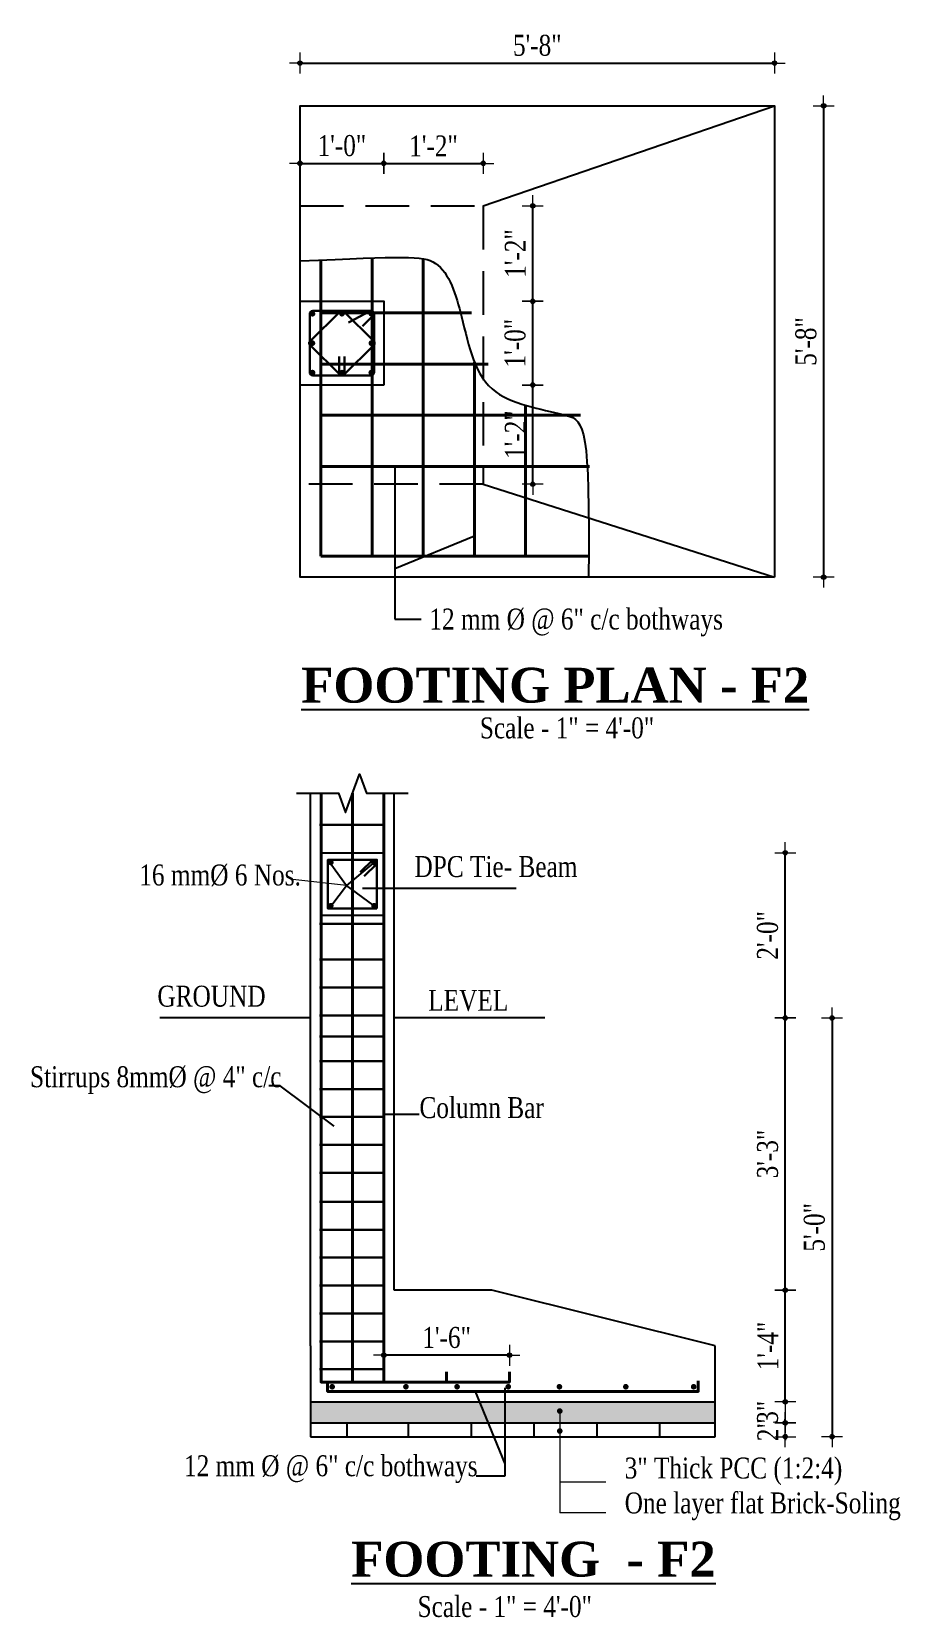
# Model space of a CAD drawing. Header units: feet. Extents: x 4160 to 31260, y -20219 to -1382.
# Drawn here: x 7708.6 to 7957.6, y -3001.9 to -2547.6 of the extents above; entities that cross this region are included whole.
import ezdxf

# ---------------------------------------------------------------- set-up
doc = ezdxf.new("R2010")
doc.units = ezdxf.units.FT
doc.header["$LTSCALE"] = 50
doc.header["$MEASUREMENT"] = 0
doc.header["$PDMODE"] = 34
doc.linetypes.add('DASHED2', pattern=[0.375, 0.25, -0.125])
for name, color, linetype, lineweight in [('BAR', 7, 'Continuous', 40), ('DIMENSION', 142, 'Continuous', 13), ('STIRRUP', 10, 'Continuous', 30)]:
    doc.layers.add(name, color=color, linetype=linetype, lineweight=lineweight)
doc.layers.add('Text', color=7, linetype='Continuous')
doc.styles.add('1.8 str', font='times.ttf', dxfattribs={"width": 0.8, "height": 6})
doc.styles.add('TITLE', font='times.ttf', dxfattribs={"height": 11})
doc.dimstyles.new('1.4', dxfattribs={"dimscale": 0, "dimtxt": 6, "dimasz": 0.5, "dimexe": 2, "dimexo": 9, "dimgap": 2, "dimtad": 1, "dimdec": 0, "dimlfac": 0.5, "dimzin": 3, "dimdsep": 46, "dimlunit": 4, "dimtxsty": '1.8 str', "dimblk": 'DIM', "dimcen": 3, "dimdle": 3, "dimse1": 1, "dimse2": 1, "dimclrd": 256, "dimclre": 256, "dimclrt": 7, "dimadec": 1, "dimazin": 2, "dimtfac": 1, "dimtdec": 0, "dimtix": 1, "dimtofl": 0, "dimtmove": 2, "dimatfit": 3, "dimldrblk": 'arrow', "dimfxl": 2, "dimfrac": 2, "dimtolj": 2, "dimtzin": 0, "dimarcsym": 0})

# ---------------------------------------------------------------- blocks, each defined once
blk = doc.blocks.new('DIM')
at = {"layer": 'DIMENSION'}
h = blk.add_hatch(color=256, dxfattribs=at)
h.paths.add_polyline_path([(0, 1.28), (0, 0), (1.28, 0, 0.414214)])
h.paths.add_polyline_path([(1.28, 0), (0, 0), (0, -1.28, 0.414214)])
h.paths.add_polyline_path([(0, 0), (-1.28, 0, 0.414214), (0, -1.28)])
h.paths.add_polyline_path([(0, 1.28, 0.414214), (-1.28, 0), (0, 0)])
for p, q in [((-6, 0), (6, 0)), ((0, 6), (0, -6))]:
    blk.add_line(p, q, dxfattribs=at)
blk.add_circle((0, 0), 1.28, dxfattribs=at)
blk = doc.blocks.new('*D180')
at = {"layer": 'Defpoints', "color": 0, "ltscale": 10, "transparency": 16777216}
for p in [(7902.35, -2946.2), (7924.6, -2946.2), (7902.35, -2950.2)]:
    blk.add_point(p, dxfattribs=at)
at = {"layer": 'DIMENSION', "lineweight": -2, "ltscale": 10, "transparency": 16777216}
for p, q in [((7924.6, -2945.7), (7924.6, -2945.2)), ((7924.6, -2950.7), (7924.6, -2951.2))]:
    blk.add_line(p, q, dxfattribs=at)
at = {"layer": 'DIMENSION', "lineweight": -2, "ltscale": 10, "transparency": 16777216, "xscale": 0.5, "yscale": 0.5, "zscale": 0.5}
for p, rotation in [((7924.6, -2946.2), 270), ((7924.6, -2950.2), 90)]:
    blk.add_blockref('DIM', p, dxfattribs=dict(at, rotation=rotation))
at = {"layer": 'DIMENSION', "color": 7, "ltscale": 10, "transparency": 16777216, "insert": (7919.6, -2948.2), "char_height": 6, "attachment_point": 5, "rotation": 90, "style": '1.8 str'}
blk.add_mtext('\\A2;2"', dxfattribs=at)
blk = doc.blocks.new('arrow')
at = {"layer": 'DIMENSION'}
blk.add_lwpolyline([(1.21, 0, 0, 2.1, 0), (-2.29, 0, 0, 0, 0), (1.21, 0, 0, 0, 0)], format="xyseb", dxfattribs=at)
blk = doc.blocks.new('*D181')
at = {"layer": 'Defpoints', "color": 0, "ltscale": 10, "transparency": 16777216}
for p in [(7902.35, -2940.2), (7924.6, -2940.2), (7902.35, -2946.2)]:
    blk.add_point(p, dxfattribs=at)
at = {"layer": 'DIMENSION', "lineweight": -2, "ltscale": 10, "transparency": 16777216}
for p, q in [((7924.6, -2939.7), (7924.6, -2939.2)), ((7924.6, -2946.7), (7924.6, -2947.2))]:
    blk.add_line(p, q, dxfattribs=at)
at = {"layer": 'DIMENSION', "lineweight": -2, "ltscale": 10, "transparency": 16777216, "xscale": 0.5, "yscale": 0.5, "zscale": 0.5}
for p, rotation in [((7924.6, -2940.2), 270), ((7924.6, -2946.2), 90)]:
    blk.add_blockref('DIM', p, dxfattribs=dict(at, rotation=rotation))
at = {"layer": 'DIMENSION', "color": 7, "ltscale": 10, "transparency": 16777216, "insert": (7919.54, -2943.2), "char_height": 6, "attachment_point": 5, "rotation": 90, "style": '1.8 str'}
blk.add_mtext('\\A2;3"', dxfattribs=at)
blk = doc.blocks.new('*D182')
at = {"layer": 'Defpoints', "color": 0, "ltscale": 10, "transparency": 16777216}
for p in [(7905.52, -2830.2), (7924.6, -2830.2), (7840.55, -2908.2)]:
    blk.add_point(p, dxfattribs=at)
at = {"layer": 'DIMENSION', "lineweight": -2, "ltscale": 10, "transparency": 16777216}
blk.add_line((7924.6, -2907.7), (7924.6, -2830.7), dxfattribs=at)
at = {"layer": 'DIMENSION', "lineweight": -2, "ltscale": 10, "transparency": 16777216, "xscale": 0.5, "yscale": 0.5, "zscale": 0.5}
for p, rotation in [((7924.6, -2830.2), 90), ((7924.6, -2908.2), 270)]:
    blk.add_blockref('DIM', p, dxfattribs=dict(at, rotation=rotation))
at = {"layer": 'DIMENSION', "color": 7, "ltscale": 10, "transparency": 16777216, "insert": (7919.54, -2869.2), "char_height": 6, "attachment_point": 5, "rotation": 90, "style": '1.8 str'}
blk.add_mtext('\\A2;3\'-3"', dxfattribs=at)
blk = doc.blocks.new('*D183')
at = {"layer": 'Defpoints', "color": 0, "ltscale": 10, "transparency": 16777216}
for p in [(7809.55, -2926.85), (7809.55, -2931.2), (7845.55, -2931.2)]:
    blk.add_point(p, dxfattribs=at)
at = {"layer": 'DIMENSION', "lineweight": -2, "ltscale": 10, "transparency": 16777216}
blk.add_line((7845.05, -2926.85), (7810.05, -2926.85), dxfattribs=at)
at = {"layer": 'DIMENSION', "lineweight": -2, "ltscale": 10, "transparency": 16777216, "xscale": 0.5, "yscale": 0.5, "zscale": 0.5, "rotation": 180}
blk.add_blockref('DIM', (7809.55, -2926.85), dxfattribs=at)
at = {"layer": 'DIMENSION', "lineweight": -2, "ltscale": 10, "transparency": 16777216, "xscale": 0.5, "yscale": 0.5, "zscale": 0.5}
blk.add_blockref('DIM', (7845.55, -2926.85), dxfattribs=at)
at = {"layer": 'DIMENSION', "color": 7, "ltscale": 10, "transparency": 16777216, "insert": (7827.55, -2921.79), "char_height": 6, "attachment_point": 5, "style": '1.8 str'}
blk.add_mtext('\\A2;1\'-6"', dxfattribs=at)
blk = doc.blocks.new('*D184')
at = {"layer": 'Defpoints', "color": 0, "ltscale": 10, "transparency": 16777216}
for p in [(7874.35, -2782.85), (7924.6, -2782.85), (7905.52, -2830.2)]:
    blk.add_point(p, dxfattribs=at)
at = {"layer": 'DIMENSION', "lineweight": -2, "ltscale": 10, "transparency": 16777216}
blk.add_line((7924.6, -2829.7), (7924.6, -2783.35), dxfattribs=at)
at = {"layer": 'DIMENSION', "lineweight": -2, "ltscale": 10, "transparency": 16777216, "xscale": 0.5, "yscale": 0.5, "zscale": 0.5}
for p, rotation in [((7924.6, -2782.85), 90), ((7924.6, -2830.2), 270)]:
    blk.add_blockref('DIM', p, dxfattribs=dict(at, rotation=rotation))
at = {"layer": 'DIMENSION', "color": 7, "ltscale": 10, "transparency": 16777216, "insert": (7919.54, -2806.53), "char_height": 6, "attachment_point": 5, "rotation": 90, "style": '1.8 str'}
blk.add_mtext('\\A2;2\'-0"', dxfattribs=at)
blk = doc.blocks.new('*D185')
at = {"layer": 'Defpoints', "color": 0, "ltscale": 10, "transparency": 16777216}
for p in [(7903.47, -2830.2), (7908.55, -2950.2), (7938.01, -2950.2)]:
    blk.add_point(p, dxfattribs=at)
at = {"layer": 'DIMENSION', "lineweight": -2, "ltscale": 10, "transparency": 16777216}
blk.add_line((7938.01, -2830.7), (7938.01, -2949.7), dxfattribs=at)
at = {"layer": 'DIMENSION', "lineweight": -2, "ltscale": 10, "transparency": 16777216, "xscale": 0.5, "yscale": 0.5, "zscale": 0.5}
for p, rotation in [((7938.01, -2830.2), 90), ((7938.01, -2950.2), 270)]:
    blk.add_blockref('DIM', p, dxfattribs=dict(at, rotation=rotation))
at = {"layer": 'DIMENSION', "color": 7, "ltscale": 10, "transparency": 16777216, "insert": (7932.95, -2890.2), "char_height": 6, "attachment_point": 5, "rotation": 90, "style": '1.8 str'}
blk.add_mtext('\\A2;5\'-0"', dxfattribs=at)
blk = doc.blocks.new('*D186')
at = {"layer": 'Defpoints', "color": 0, "ltscale": 10, "transparency": 16777216}
for p in [(7830.1, -2648.82), (7852.23, -2648.82), (7838.1, -2677.25)]:
    blk.add_point(p, dxfattribs=at)
at = {"layer": 'DIMENSION', "lineweight": -2, "ltscale": 10, "transparency": 16777216}
blk.add_line((7852.23, -2676.75), (7852.23, -2649.32), dxfattribs=at)
at = {"layer": 'DIMENSION', "lineweight": -2, "ltscale": 10, "transparency": 16777216, "xscale": 0.5, "yscale": 0.5, "zscale": 0.5}
for p, rotation in [((7852.23, -2648.82), 90), ((7852.23, -2677.25), 270)]:
    blk.add_blockref('DIM', p, dxfattribs=dict(at, rotation=rotation))
at = {"layer": 'DIMENSION', "color": 7, "ltscale": 10, "transparency": 16777216, "insert": (7847.23, -2663.03), "char_height": 6, "attachment_point": 5, "rotation": 90, "style": '1.8 str'}
blk.add_mtext('\\A2;1\'-2"', dxfattribs=at)
blk = doc.blocks.new('*D187')
at = {"layer": 'Defpoints', "color": 0, "ltscale": 10, "transparency": 16777216}
for p in [(7830.1, -2624.82), (7852.23, -2624.82), (7830.1, -2648.82)]:
    blk.add_point(p, dxfattribs=at)
at = {"layer": 'DIMENSION', "lineweight": -2, "ltscale": 10, "transparency": 16777216}
blk.add_line((7852.23, -2648.32), (7852.23, -2625.32), dxfattribs=at)
at = {"layer": 'DIMENSION', "lineweight": -2, "ltscale": 10, "transparency": 16777216, "xscale": 0.5, "yscale": 0.5, "zscale": 0.5}
for p, rotation in [((7852.23, -2624.82), 90), ((7852.23, -2648.82), 270)]:
    blk.add_blockref('DIM', p, dxfattribs=dict(at, rotation=rotation))
at = {"layer": 'DIMENSION', "color": 7, "ltscale": 10, "transparency": 16777216, "insert": (7847.18, -2636.82), "char_height": 6, "attachment_point": 5, "rotation": 90, "style": '1.8 str'}
blk.add_mtext('\\A2;1\'-0"', dxfattribs=at)
blk = doc.blocks.new('*D188')
at = {"layer": 'Defpoints', "color": 0, "ltscale": 10, "transparency": 16777216}
for p in [(7838.1, -2597.44), (7852.23, -2597.44), (7830.1, -2624.82)]:
    blk.add_point(p, dxfattribs=at)
at = {"layer": 'DIMENSION', "lineweight": -2, "ltscale": 10, "transparency": 16777216}
blk.add_line((7852.23, -2624.32), (7852.23, -2597.94), dxfattribs=at)
at = {"layer": 'DIMENSION', "lineweight": -2, "ltscale": 10, "transparency": 16777216, "xscale": 0.5, "yscale": 0.5, "zscale": 0.5}
for p, rotation in [((7852.23, -2597.44), 90), ((7852.23, -2624.82), 270)]:
    blk.add_blockref('DIM', p, dxfattribs=dict(at, rotation=rotation))
at = {"layer": 'DIMENSION', "color": 7, "ltscale": 10, "transparency": 16777216, "insert": (7847.23, -2611.13), "char_height": 6, "attachment_point": 5, "rotation": 90, "style": '1.8 str'}
blk.add_mtext('\\A2;1\'-2"', dxfattribs=at)
blk = doc.blocks.new('*D189')
at = {"layer": 'Defpoints', "color": 0, "ltscale": 10, "transparency": 16777216}
for p in [(7809.53, -2585.29), (7785.53, -2603.86), (7809.53, -2603.86)]:
    blk.add_point(p, dxfattribs=at)
at = {"layer": 'DIMENSION', "lineweight": -2, "ltscale": 10, "transparency": 16777216}
blk.add_line((7786.03, -2585.29), (7809.03, -2585.29), dxfattribs=at)
at = {"layer": 'DIMENSION', "lineweight": -2, "ltscale": 10, "transparency": 16777216, "xscale": 0.5, "yscale": 0.5, "zscale": 0.5, "rotation": 180}
blk.add_blockref('DIM', (7785.53, -2585.29), dxfattribs=at)
at = {"layer": 'DIMENSION', "lineweight": -2, "ltscale": 10, "transparency": 16777216, "xscale": 0.5, "yscale": 0.5, "zscale": 0.5}
blk.add_blockref('DIM', (7809.53, -2585.29), dxfattribs=at)
at = {"layer": 'DIMENSION', "color": 7, "ltscale": 10, "transparency": 16777216, "insert": (7797.53, -2580.24), "char_height": 6, "attachment_point": 5, "style": '1.8 str'}
blk.add_mtext('\\A2;1\'-0"', dxfattribs=at)
blk = doc.blocks.new('*D190')
at = {"layer": 'Defpoints', "color": 0, "ltscale": 10, "transparency": 16777216}
for p in [(7838.05, -2585.29), (7838.05, -2595.86), (7809.53, -2603.86)]:
    blk.add_point(p, dxfattribs=at)
at = {"layer": 'DIMENSION', "lineweight": -2, "ltscale": 10, "transparency": 16777216}
blk.add_line((7810.03, -2585.29), (7837.55, -2585.29), dxfattribs=at)
at = {"layer": 'DIMENSION', "lineweight": -2, "ltscale": 10, "transparency": 16777216, "xscale": 0.5, "yscale": 0.5, "zscale": 0.5, "rotation": 180}
blk.add_blockref('DIM', (7809.53, -2585.29), dxfattribs=at)
at = {"layer": 'DIMENSION', "lineweight": -2, "ltscale": 10, "transparency": 16777216, "xscale": 0.5, "yscale": 0.5, "zscale": 0.5}
blk.add_blockref('DIM', (7838.05, -2585.29), dxfattribs=at)
at = {"layer": 'DIMENSION', "color": 7, "ltscale": 10, "transparency": 16777216, "insert": (7823.79, -2580.29), "char_height": 6, "attachment_point": 5, "style": '1.8 str'}
blk.add_mtext('\\A2;1\'-2"', dxfattribs=at)
blk = doc.blocks.new('*D217')
at = {"layer": 'Defpoints', "color": 0, "ltscale": 10, "transparency": 16777216}
for p in [(7921.53, -2556.55), (7785.53, -2568.82), (7921.53, -2568.82)]:
    blk.add_point(p, dxfattribs=at)
at = {"layer": 'DIMENSION', "lineweight": -2, "ltscale": 10, "transparency": 16777216}
blk.add_line((7786.03, -2556.55), (7921.03, -2556.55), dxfattribs=at)
at = {"layer": 'DIMENSION', "lineweight": -2, "ltscale": 10, "transparency": 16777216, "xscale": 0.5, "yscale": 0.5, "zscale": 0.5, "rotation": 180}
blk.add_blockref('DIM', (7785.53, -2556.55), dxfattribs=at)
at = {"layer": 'DIMENSION', "lineweight": -2, "ltscale": 10, "transparency": 16777216, "xscale": 0.5, "yscale": 0.5, "zscale": 0.5}
blk.add_blockref('DIM', (7921.53, -2556.55), dxfattribs=at)
at = {"layer": 'DIMENSION', "color": 7, "ltscale": 10, "transparency": 16777216, "insert": (7853.53, -2551.5), "char_height": 6, "attachment_point": 5, "style": '1.8 str'}
blk.add_mtext('\\A2;5\'-8"', dxfattribs=at)
blk = doc.blocks.new('*D191')
at = {"layer": 'Defpoints', "color": 0, "ltscale": 10, "transparency": 16777216}
for p in [(7921.53, -2568.82), (7921.53, -2703.86), (7935.59, -2703.86)]:
    blk.add_point(p, dxfattribs=at)
at = {"layer": 'DIMENSION', "lineweight": -2, "ltscale": 10, "transparency": 16777216}
blk.add_line((7935.59, -2569.32), (7935.59, -2703.36), dxfattribs=at)
at = {"layer": 'DIMENSION', "lineweight": -2, "ltscale": 10, "transparency": 16777216, "xscale": 0.5, "yscale": 0.5, "zscale": 0.5}
for p, rotation in [((7935.59, -2568.82), 90), ((7935.59, -2703.86), 270)]:
    blk.add_blockref('DIM', p, dxfattribs=dict(at, rotation=rotation))
at = {"layer": 'DIMENSION', "color": 7, "ltscale": 10, "transparency": 16777216, "insert": (7930.54, -2636.34), "char_height": 6, "attachment_point": 5, "rotation": 90, "style": '1.8 str'}
blk.add_mtext('\\A2;5\'-8"', dxfattribs=at)
blk = doc.blocks.new('*D218')
at = {"layer": 'Defpoints', "color": 0, "ltscale": 10, "transparency": 16777216}
for p in [(7840.55, -2908.2), (7924.6, -2908.2), (7904.55, -2940.2)]:
    blk.add_point(p, dxfattribs=at)
at = {"layer": 'DIMENSION', "lineweight": -2, "ltscale": 10, "transparency": 16777216}
blk.add_line((7924.6, -2939.7), (7924.6, -2908.7), dxfattribs=at)
at = {"layer": 'DIMENSION', "lineweight": -2, "ltscale": 10, "transparency": 16777216, "xscale": 0.5, "yscale": 0.5, "zscale": 0.5}
for p, rotation in [((7924.6, -2908.2), 90), ((7924.6, -2940.2), 270)]:
    blk.add_blockref('DIM', p, dxfattribs=dict(at, rotation=rotation))
at = {"layer": 'DIMENSION', "color": 7, "ltscale": 10, "transparency": 16777216, "insert": (7919.6, -2924.2), "char_height": 6, "attachment_point": 5, "rotation": 90, "style": '1.8 str'}
blk.add_mtext('\\A2;1\'-4"', dxfattribs=at)

msp = doc.modelspace()

# ---------------------------------------------------------------- hatches: boundary and pattern name
at = {"ltscale": 10}
h = msp.add_hatch(dxfattribs=at)
h.set_pattern_fill('AR-CONC', color=8, scale=0.5, style=0)
h.set_pattern_definition([(50, (7788.548, -2946.199), (3.5863, -0.31376), [0.375, -4.125]), (355, (7788.548, -2946.199), (-0.69376, 3.76096), [0.3, -3.3]), (100.4514, (7788.847, -2946.2253), (2.89255, 3.4472), [0.3187, -3.50571]), (46.184, (7788.548, -2945.199), (5.3362, -0.8276), [0.5625, -6.1875]), (96.6356, (7788.9927, -2945.268), (4.67331, 4.8706), [0.47805, -5.25856]), (351.184, (7788.548, -2945.199), (4.6733, 4.8706), [0.45, -4.95]), (21, (7789.048, -2945.449), (2.984535, -2.013094), [0.375, -4.125]), (326, (7789.048, -2945.449), (1.21658, 3.62575), [0.3, -3.3]), (71.4514, (7789.2967, -2945.617), (4.20111, 1.61265), [0.3187, -3.50571]), (37.5, (7788.548, -2946.1991), (0.060799, 1.664469), [0, -3.26, 0, -3.35, 0, -3.3125]), (7.5, (7788.548, -2946.1991), (1.315348, 1.972059), [0, -1.91, 0, -3.185, 0, -1.2625]), (327.5, (7787.433, -2946.1991), (2.669112, -0.112774), [0, -1.25, 0, -3.9, 0, -5.175]), (317.5, (7786.933, -2946.1991), (2.91593, 0.500525), [0, -1.625, 0, -2.59, 0, -3.675])])
h.paths.add_polyline_path([(7904.55, -2940.2), (7788.55, -2940.2), (7788.55, -2946.2), (7859.98, -2946.2), (7859.98, -2943.25, -0.414214), (7859.58, -2942.85, -1), (7860.38, -2942.85, -0.414214), (7859.98, -2943.25), (7859.98, -2946.2), (7904.55, -2946.2)])

# ---------------------------------------------------------------- linework, layer by layer
for p, q in [((7838.05, -2597.44), (7921.53, -2568.82)), ((7838.05, -2677.25), (7921.53, -2703.86))]:
    msp.add_line(p, q)
at = {"linetype": 'DASHED2'}
for p, q in [((7785.53, -2597.44), (7838.05, -2597.44)), ((7838.05, -2597.44), (7838.05, -2677.25)), ((7838.05, -2677.25), (7785.53, -2677.25))]:
    msp.add_line(p, q, dxfattribs=at)
at = {"ltscale": 10}
for p, q in [((7788.55, -2924.2), (7788.55, -2765.79)), ((7812.55, -2908.2), (7812.55, -2765.79)), ((7840.55, -2908.2), (7812.55, -2908.2)), ((7904.55, -2924.2), (7840.55, -2908.2)), ((7788.55, -2924.2), (7788.55, -2950.2)), ((7904.55, -2950.2), (7904.55, -2924.2)), ((7788.55, -2940.2), (7904.55, -2940.2)), ((7788.55, -2946.2), (7904.55, -2946.2)), ((7798.95, -2946.2), (7798.95, -2950.2)), ((7816.55, -2946.2), (7816.55, -2950.2)), ((7834.55, -2946.2), (7834.55, -2950.2)), ((7852.55, -2946.2), (7852.55, -2950.2)), ((7870.55, -2946.2), (7870.55, -2950.2)), ((7888.55, -2946.2), (7888.55, -2950.2)), ((7788.55, -2950.2), (7904.55, -2950.2))]:
    msp.add_line(p, q, dxfattribs=at)
at = {"color": 5, "ltscale": 10}
for p, q in [((7788.55, -2830.2), (7745.37, -2830.2)), ((7855.72, -2830.2), (7812.55, -2830.2))]:
    msp.add_line(p, q, dxfattribs=at)
for points in [[(7921.53, -2703.86), (7785.53, -2703.86), (7785.53, -2568.82), (7921.53, -2568.82)], [(7809.53, -2648.82), (7785.53, -2648.82), (7785.53, -2624.82), (7809.53, -2624.82)]]:
    msp.add_lwpolyline(points, close=True)
at = {"ltscale": 10, "const_width": 0.8}
for points in [[(7789.12, -2627.99, 1), (7789.12, -2628.79, 1)], [(7797.55, -2627.99, 1), (7797.55, -2628.79, 1)], [(7805.95, -2627.99, -1), (7805.95, -2628.79, -1)], [(7788.7, -2636.82, 1), (7789.5, -2636.82, 1)], [(7806.36, -2636.82, -1), (7805.56, -2636.82, -1)], [(7789.12, -2645.65, -1), (7789.12, -2644.85, -1)], [(7797.55, -2645.65, -1), (7797.55, -2644.85, -1)], [(7805.95, -2645.65, 1), (7805.95, -2644.85, 1)], [(7794.37, -2785.25, 1), (7794.37, -2786.05, 1)], [(7806.73, -2785.25, -1), (7806.73, -2786.05, -1)], [(7793.95, -2798.03, 1), (7794.75, -2798.03, 1)], [(7807.15, -2798.03, -1), (7806.35, -2798.03, -1)], [(7794.35, -2935.88, 1), (7795.15, -2935.88, 1)], [(7815.48, -2935.88, 1), (7816.28, -2935.88, 1)], [(7830.15, -2935.88, 1), (7830.95, -2935.88, 1)], [(7845.61, -2935.88, -1), (7844.81, -2935.88, -1)], [(7859.48, -2935.88, 1), (7860.28, -2935.88, 1)], [(7879.3, -2935.88, -1), (7878.5, -2935.88, -1)], [(7898.75, -2935.88, -1), (7897.95, -2935.88, -1)], [(7860.38, -2942.85, -1), (7859.58, -2942.85, -1)], [(7860.38, -2948.57, -1), (7859.58, -2948.57, -1)]]:
    msp.add_lwpolyline(points, format="xyb", close=True, dxfattribs=at)
at = {"linetype": 'Continuous', "ltscale": 10}
msp.add_lwpolyline([(7784.55, -2765.79), (7796.55, -2765.79), (7798.55, -2771.28), (7802.55, -2760.29), (7804.55, -2765.79), (7816.55, -2765.79)], dxfattribs=at)
at = {"ltscale": 10}
msp.add_lwpolyline([(7809.55, -2800.85), (7791.55, -2800.85), (7791.55, -2782.85), (7809.55, -2782.85)], close=True, dxfattribs=at)
msp.add_open_spline([(7785.53, -2613.19), (7815.26, -2612.09), (7826.7, -2610.89), (7832.96, -2632.16), (7836.9, -2653.72), (7865.46, -2656.96), (7868.64, -2660.97), (7868.23, -2703.86)], degree=3, knots=[1.641821, 1.641821, 1.641821, 1.641821, 9.262514, 17.736623, 29.8271, 40.744634, 51.254288, 51.254288, 51.254288, 51.254288])
at = {"layer": 'BAR'}
for p, q in [((7806.2, -2697.86), (7806.2, -2612.41)), ((7820.87, -2697.86), (7820.87, -2612.64)), ((7791.53, -2697.86), (7791.53, -2612.96)), ((7834.69, -2628.15), (7791.53, -2628.15)), ((7839.49, -2642.82), (7791.53, -2642.82)), ((7835.53, -2697.86), (7835.53, -2642.25)), ((7865.87, -2657.49), (7791.53, -2657.49)), ((7850.2, -2697.86), (7850.2, -2654.89)), ((7868.48, -2672.15), (7791.53, -2672.15)), ((7868.31, -2697.86), (7791.53, -2697.86))]:
    msp.add_line(p, q, dxfattribs=at)
at = {"layer": 'BAR', "ltscale": 10}
msp.add_line((7800.55, -2934.56), (7800.55, -2765.79), dxfattribs=at)
for points in [[(7827.55, -2931.56), (7827.55, -2934.56), (7791.55, -2934.56), (7791.55, -2765.79)], [(7809.55, -2765.79), (7809.55, -2934.56), (7845.55, -2934.56), (7845.55, -2931.56)], [(7793.43, -2934.2), (7793.43, -2937.2), (7899.66, -2937.2), (7899.66, -2934.2)]]:
    msp.add_lwpolyline(points, dxfattribs=at)
at = {"layer": 'DIMENSION', "ltscale": 10}
for p, q in [((7798.88, -2792.21), (7783.43, -2790.48)), ((7859.98, -2943.25), (7859.98, -2972.05)), ((7873.21, -2963.24), (7859.98, -2963.24)), ((7873.21, -2972.05), (7859.98, -2972.05))]:
    msp.add_line(p, q, dxfattribs=at)
at = {"layer": 'STIRRUP', "color": 5}
for p, q in [((7805.72, -2627.59), (7799.39, -2630.92)), ((7806.76, -2628.63), (7803.43, -2631.96)), ((7796.79, -2645.68), (7796.79, -2640.67)), ((7798.27, -2645.68), (7798.27, -2640.67))]:
    msp.add_line(p, q, dxfattribs=at)
at = {"layer": 'STIRRUP'}
for p, q in [((7791.14, -2774.85), (7809.96, -2774.85)), ((7791.13, -2803.25), (7809.95, -2803.25)), ((7791.13, -2813.48), (7809.95, -2813.48)), ((7791.13, -2821.48), (7809.95, -2821.48)), ((7791.13, -2829.48), (7809.95, -2829.48)), ((7791.13, -2835.48), (7809.95, -2835.48)), ((7791.13, -2842.57), (7809.95, -2842.57)), ((7791.13, -2850.57), (7809.95, -2850.57)), ((7791.13, -2858.57), (7809.95, -2858.57)), ((7791.13, -2866.57), (7809.95, -2866.57)), ((7791.13, -2874.57), (7809.95, -2874.57)), ((7791.13, -2882.88), (7809.95, -2882.88)), ((7791.13, -2890.88), (7809.95, -2890.88)), ((7791.13, -2898.88), (7809.95, -2898.88)), ((7791.13, -2906.88), (7809.95, -2906.88)), ((7791.13, -2914.88), (7809.95, -2914.88)), ((7791.13, -2922.88), (7809.95, -2922.88)), ((7791.13, -2930.88), (7809.95, -2930.88))]:
    msp.add_line(p, q, dxfattribs=at)
at = {"layer": 'STIRRUP', "color": 5, "ltscale": 10}
for p, q in [((7806.42, -2784.85), (7802.81, -2788.46)), ((7807.55, -2785.98), (7803.94, -2789.59))]:
    msp.add_line(p, q, dxfattribs=at)
at = {"layer": 'STIRRUP', "color": 5}
msp.add_lwpolyline([(7797.01, -2645.9), (7797.01, -2645.9, 0.414214), (7798.05, -2645.9), (7806.76, -2637.34, 0.28034), (7806.76, -2636.3), (7798.05, -2627.74, 0.414214), (7797.01, -2627.74), (7788.3, -2636.3, 0.254782), (7788.3, -2637.34), (7797.01, -2645.9)], format="xyb", dxfattribs=at)
msp.add_lwpolyline([(7805.85, -2646.05), (7789.21, -2646.05, -0.414214), (7788.3, -2645.14), (7788.3, -2628.5, -0.414214), (7789.21, -2627.59), (7805.85, -2627.59, -0.414214), (7806.76, -2628.5), (7806.76, -2645.14, -0.414214)], format="xyb", close=True, dxfattribs=at)
at = {"layer": 'STIRRUP', "color": 5, "ltscale": 10}
msp.add_lwpolyline([(7807.55, -2798.85), (7793.55, -2798.85), (7793.55, -2784.85), (7807.55, -2784.85)], close=True, dxfattribs=at)

# ---------------------------------------------------------------- texts
at = {"layer": 'Text', "ltscale": 10, "style": '1.8 str', "width": 0.8}
for s, p in [('12 mm %%C @ 6" c/c bothways', (7822.6, -2718.88)), ('Scale - 1" = 4\'-0"', (7837.06, -2750.07)), ('DPC Tie- Beam', (7818.33, -2789.8)), ('16 mm%%C 6 Nos.', (7739.46, -2792.22)), ('GROUND', (7744.66, -2826.95)), ('LEVEL', (7822.26, -2828.15)), ('Stirrups 8mm%%C @ 4" c/c', (7708.16, -2850.04)), ('Column Bar', (7819.76, -2858.88)), ('12 mm %%C @ 6" c/c bothways', (7752.28, -2961.52)), ('Scale - 1" = 4\'-0"', (7819.22, -3001.86))]:
    msp.add_text(s, height=6, dxfattribs=at).set_placement(p)
at = {"layer": 'Text', "char_height": 10, "width": 241.9347, "attachment_point": 1, "style": 'TITLE'}
for s, insert in [('{\\fTimes New Roman|b1|i0|c0|p18;\\LFOOTING PLAN - F2}', (7785.87, -2729.83)), ('{\\fTimes New Roman|b1|i0|c0|p18;\\LFOOTING  - F2}', (7800.2, -2980.28))]:
    msp.add_mtext(s, dxfattribs=dict(at, insert=insert))
at = {"layer": 'Text', "ltscale": 10, "insert": (7878.58, -2956.17), "char_height": 6, "attachment_point": 1, "style": '1.8 str'}
msp.add_mtext('3" Thick PCC (1:2:4)\\POne layer flat Brick-Soling', dxfattribs=at)

# ---------------------------------------------------------------- dimensions: what is measured, and where the dimension line sits
at = {"layer": 'DIMENSION', "ltscale": 10}
for base, p1, p2, picture, middle in [((7921.53, -2556.55), (7785.53, -2568.82), (7921.53, -2568.82), '*D217', (7853.53, -2551.5)), ((7809.53, -2585.29), (7785.53, -2603.86), (7809.53, -2603.86), '*D189', (7797.53, -2580.24)), ((7838.05, -2585.29), (7809.53, -2603.86), (7838.05, -2595.86), '*D190', (7823.79, -2580.29))]:
    dim = msp.add_linear_dim(base=base, p1=p1, p2=p2, dimstyle='1.4', override={"dimscale": 1}, dxfattribs=at)
    dim.commit()
    dim.dimension.update_dxf_attribs({"geometry": picture, "text_midpoint": middle})
for base, p1, p2, picture, middle in [((7935.59, -2703.86), (7921.53, -2568.82), (7921.53, -2703.86), '*D191', (7930.54, -2636.34)), ((7852.23, -2597.44), (7830.1, -2624.82), (7838.1, -2597.44), '*D188', (7847.23, -2611.13)), ((7852.23, -2624.82), (7830.1, -2648.82), (7830.1, -2624.82), '*D187', (7847.18, -2636.82)), ((7852.23, -2648.82), (7838.1, -2677.25), (7830.1, -2648.82), '*D186', (7847.23, -2663.03)), ((7924.6, -2782.85), (7905.52, -2830.2), (7874.35, -2782.85), '*D184', (7919.54, -2806.53)), ((7924.6, -2830.2), (7840.55, -2908.2), (7905.52, -2830.2), '*D182', (7919.54, -2869.2)), ((7938.01, -2950.2), (7903.47, -2830.2), (7908.55, -2950.2), '*D185', (7932.95, -2890.2)), ((7924.6, -2908.2), (7904.55, -2940.2), (7840.55, -2908.2), '*D218', (7919.6, -2924.2)), ((7924.6, -2940.2), (7902.35, -2946.2), (7902.35, -2940.2), '*D181', (7919.54, -2943.2)), ((7924.6, -2946.2), (7902.35, -2950.2), (7902.35, -2946.2), '*D180', (7919.6, -2948.2))]:
    dim = msp.add_linear_dim(base=base, p1=p1, p2=p2, angle=90, dimstyle='1.4', override={"dimscale": 1}, dxfattribs=at)
    dim.commit()
    dim.dimension.update_dxf_attribs({"geometry": picture, "text_midpoint": middle})
dim = msp.add_linear_dim(base=(7809.55, -2926.85), p1=(7845.55, -2931.2), p2=(7809.55, -2931.2), text='1\'-6"', dimstyle='1.4', override={"dimscale": 1}, dxfattribs=at)
dim.commit()
dim.dimension.update_dxf_attribs({"geometry": '*D183', "text_midpoint": (7827.55, -2921.79)})

# ---------------------------------------------------------------- leaders
for points in [[(7812.72, -2672.15), (7812.72, -2715.93), (7820.24, -2715.93)], [(7835.53, -2692.14), (7812.72, -2701.47)], [(7794.37, -2786.05), (7798.88, -2792.21)], [(7806.44, -2785.93), (7798.88, -2792.21)], [(7794.63, -2797.75), (7798.88, -2792.21)], [(7806.43, -2797.79), (7798.88, -2792.21)], [(7803.48, -2792.96), (7847.5, -2792.96)], [(7795.32, -2861.23), (7779.81, -2849.64), (7776.55, -2849.64)], [(7809.55, -2857.78), (7819.7, -2857.78)], [(7835.76, -2937.2), (7844.25, -2957.98)], [(7844.25, -2936.15), (7844.25, -2961.49), (7836.06, -2961.49)]]:
    msp.add_leader(points, dimstyle='1.4', override={"dimscale": 1}, dxfattribs=at)

doc.saveas('drawing.dxf')
